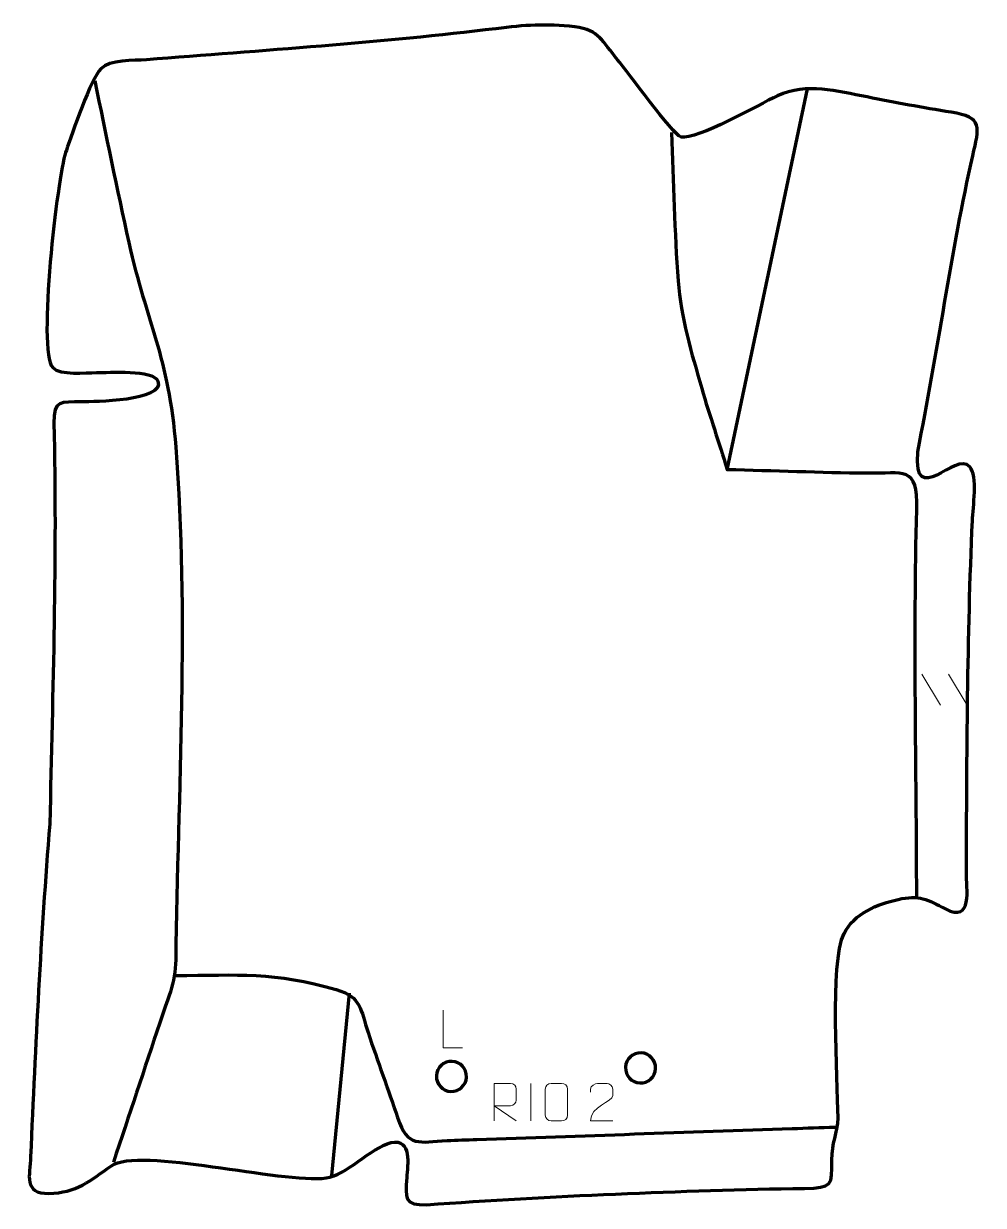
# Model space of a CAD drawing. Header units: millimetres. Extents: x -694 to -57, y -47 to 738.
import ezdxf

# ---------------------------------------------------------------- set-up
doc = ezdxf.new("R2010")
doc.units = ezdxf.units.MM
doc.header["$MEASUREMENT"] = 0
doc.layers.add('layer 1', color=7, linetype='Continuous', plot=False)
doc.layers.add('layer 2', color=7, linetype='Continuous')
doc.layers.add('layer 3', color=7, linetype='Continuous')

msp = doc.modelspace()

# ---------------------------------------------------------------- linework, layer by layer
at = {"layer": 'layer 1', "color": 250, "lineweight": 9}
for points in [[(-97.5584, 305.4759), (-97.5584, 305.4759), (-85.1941, 284.9316), (-85.1941, 284.9316)], [(-79.8285, 305.4759), (-79.8285, 305.4759), (-67.4642, 284.9316), (-67.4642, 284.9316)], [(-357.0852, 33.5823), (-357.0852, 33.5823), (-357.0852, 8.6082), (-357.0852, 8.6082)]]:
    msp.add_open_spline(points, degree=3, dxfattribs=at)
for points, knots in [([(-402.4018, 57.3018), (-402.4018, 57.3018), (-415.3509, 57.3018), (-415.3509, 57.3018), (-415.3509, 57.3018), (-415.3509, 57.3018), (-415.3509, 82.2554), (-415.3509, 82.2554)], [0, 0, 0, 0, 0.33333333, 0.33333333, 0.33333333, 0.33333333, 1, 1, 1, 1]), ([(-381.4172, 8.6185), (-381.4172, 8.6185), (-381.4172, 33.572), (-381.4172, 33.572), (-381.4172, 33.572), (-377.8224, 33.572), (-374.2269, 33.572), (-370.6317, 33.572), (-370.6317, 33.572), (-368.3064, 33.5343), (-366.7491, 32.0443), (-366.7532, 29.6779), (-366.7532, 29.6779), (-366.7536, 27.6424), (-366.7536, 24.583), (-366.7532, 22.547), (-366.7532, 22.547), (-366.7597, 20.6715), (-368.572, 18.7297), (-370.5815, 18.7106), (-370.5815, 18.7106), (-370.5815, 18.7106), (-381.4172, 18.7106), (-381.4172, 18.7106), (-381.4172, 18.7106), (-381.4172, 18.7106), (-366.7625, 8.6185), (-366.7625, 8.6185)], [0, 0, 0, 0, 0.125, 0.125, 0.125, 0.125, 0.25, 0.25, 0.25, 0.25, 0.375, 0.375, 0.375, 0.375, 0.5, 0.5, 0.5, 0.5, 0.625, 0.625, 0.625, 0.625, 0.75, 0.75, 0.75, 0.75, 1, 1, 1, 1]), ([(-343.6048, 33.5717), (-341.2791, 33.5717), (-338.953, 33.5717), (-336.6269, 33.5717), (-336.6269, 33.5717), (-334.6803, 33.6073), (-332.6889, 32.1157), (-332.6622, 29.6781), (-332.6622, 29.6781), (-332.6626, 23.9312), (-332.6626, 18.1839), (-332.6622, 12.4362), (-332.6622, 12.4362), (-332.802, 10.1128), (-334.4792, 8.6332), (-336.6269, 8.6224), (-336.6269, 8.6224), (-338.9588, 8.6228), (-341.2907, 8.6228), (-343.6222, 8.6224), (-343.6222, 8.6224), (-345.5472, 8.517), (-347.5193, 10.4015), (-347.5081, 12.4188), (-347.5081, 12.4188), (-347.5078, 18.1889), (-347.5078, 23.9586), (-347.5081, 29.7279), (-347.5081, 29.7279), (-347.5039, 31.866), (-345.7572, 33.5852), (-343.6048, 33.5717)], [0, 0, 0, 0, 0.11111111, 0.11111111, 0.11111111, 0.11111111, 0.22222222, 0.22222222, 0.22222222, 0.22222222, 0.33333333, 0.33333333, 0.33333333, 0.33333333, 0.44444444, 0.44444444, 0.44444444, 0.44444444, 0.55555556, 0.55555556, 0.55555556, 0.55555556, 0.66666667, 0.66666667, 0.66666667, 0.66666667, 0.77777778, 0.77777778, 0.77777778, 0.77777778, 1, 1, 1, 1]), ([(-302.7138, 8.6081), (-307.6282, 8.6084), (-312.5426, 8.6084), (-317.4567, 8.6081), (-317.4567, 8.6081), (-317.4567, 18.5404), (-302.8057, 21.1816), (-302.7138, 25.4919), (-302.7138, 25.4919), (-302.7141, 26.916), (-302.7141, 28.3397), (-302.7138, 29.763), (-302.7138, 29.763), (-302.7307, 31.8401), (-304.8535, 33.5649), (-306.5245, 33.5822), (-306.5245, 33.5822), (-308.5977, 33.5818), (-310.6706, 33.5818), (-312.743, 33.5822), (-312.743, 33.5822), (-314.5651, 33.5987), (-317.3898, 31.8066), (-317.4567, 29.713), (-317.4567, 29.713), (-317.4567, 29.713), (-317.4567, 27.6582), (-317.4567, 27.6582)], [0, 0, 0, 0, 0.125, 0.125, 0.125, 0.125, 0.25, 0.25, 0.25, 0.25, 0.375, 0.375, 0.375, 0.375, 0.5, 0.5, 0.5, 0.5, 0.625, 0.625, 0.625, 0.625, 0.75, 0.75, 0.75, 0.75, 1, 1, 1, 1])]:
    msp.add_open_spline(points, degree=3, knots=knots, dxfattribs=at)
at = {"layer": 'layer 2', "color": 142, "lineweight": 158}
for points, knots in [([(-646.6551, 699.5049), (-639.1271, 663.7657), (-631.9828, 627.6838), (-624.0317, 592.0682), (-624.0317, 592.0682), (-612.1801, 538.9805), (-597.6922, 516.7697), (-592.8382, 456.1875), (-592.8382, 456.1875), (-584.1078, 347.2186), (-591.442, 225.7524), (-592.8519, 115.7335), (-592.8519, 115.7335), (-593.0488, 100.3603), (-598.6706, 88.3134), (-603.4615, 73.8837), (-603.4615, 73.8837), (-613.7131, 43.007), (-623.9703, 12.1323), (-634.2248, -18.7434)], [0, 0, 0, 0, 0.16666667, 0.16666667, 0.16666667, 0.16666667, 0.33333333, 0.33333333, 0.33333333, 0.33333333, 0.5, 0.5, 0.5, 0.5, 0.66666667, 0.66666667, 0.66666667, 0.66666667, 1, 1, 1, 1]), ([(-100.9048, 157.6881), (-101.0277, 242.8199), (-103.1649, 329.9128), (-100.8427, 414.8244), (-100.8427, 414.8244), (-100.0346, 444.3689), (-109.4279, 438.5357), (-134.0283, 438.8375), (-134.0283, 438.8375), (-164.8796, 439.2161), (-195.9505, 440.4717), (-226.8316, 441.236), (-226.8316, 441.236), (-226.8316, 441.236), (-173.4525, 694.2862), (-173.4525, 694.2862)], [0, 0, 0, 0, 0.2, 0.2, 0.2, 0.2, 0.4, 0.4, 0.4, 0.4, 0.6, 0.6, 0.6, 0.6, 1, 1, 1, 1]), ([(-263.6883, 665.1646), (-262.219, 632.6593), (-261.7618, 598.9263), (-259.3018, 566.6277), (-259.3018, 566.6277), (-257.446, 542.2631), (-250.3436, 518.5536), (-243.6702, 495.2285), (-243.6702, 495.2285), (-238.4628, 477.0269), (-232.039, 459.4377), (-226.8316, 441.236)], [0, 0, 0, 0, 0.25, 0.25, 0.25, 0.25, 0.5, 0.5, 0.5, 0.5, 1, 1, 1, 1]), ([(-593.0491, 105.2343), (-551.2674, 105.4838), (-527.5353, 107.9831), (-486.2796, 95.8813), (-486.2796, 95.8813), (-469.2811, 90.8949), (-470.3465, 82.7627), (-465.1719, 67.3511), (-465.1719, 67.3511), (-458.8411, 48.4962), (-451.9268, 29.7362), (-445.5582, 10.8358), (-445.5582, 10.8358), (-438.7764, -9.3517), (-431.5013, -5.3541), (-412.5939, -4.4036), (-412.5939, -4.4036), (-406.0949, -4.0771), (-399.5537, -3.8885), (-393.0481, -3.6638), (-393.0481, -3.6638), (-323.2307, -1.2435), (-253.4131, 1.1769), (-183.5956, 3.5972), (-183.5956, 3.5972), (-174.1204, 3.9256), (-164.6452, 4.2541), (-155.17, 4.5825), (-155.17, 4.5825), (-155.17, 4.5825), (-153.6738, 4.6344), (-153.6738, 4.6344)], [0, 0, 0, 0, 0.11111111, 0.11111111, 0.11111111, 0.11111111, 0.22222222, 0.22222222, 0.22222222, 0.22222222, 0.33333333, 0.33333333, 0.33333333, 0.33333333, 0.44444444, 0.44444444, 0.44444444, 0.44444444, 0.55555556, 0.55555556, 0.55555556, 0.55555556, 0.66666667, 0.66666667, 0.66666667, 0.66666667, 0.77777778, 0.77777778, 0.77777778, 0.77777778, 1, 1, 1, 1])]:
    msp.add_open_spline(points, degree=3, knots=knots, dxfattribs=at)
msp.add_open_spline([(-477.6842, 93.4872), (-477.6842, 93.4872), (-489.4744, -27.6622), (-489.4744, -27.6622)], degree=3, dxfattribs=at)
at = {"layer": 'layer 3', "color": 242, "lineweight": 158}
msp.add_open_spline([(-380.3778, 734.2098), (-360.8025, 736.6209), (-347.6535, 737.5607), (-327.8094, 735.4063), (-327.8094, 735.4063), (-311.486, 733.2164), (-309.5036, 725.5625), (-299.5924, 713.6121), (-299.5924, 713.6121), (-292.6146, 705.1986), (-263.212, 664.4929), (-257.3906, 662.2262), (-257.3906, 662.2262), (-247.1472, 659.9929), (-205.589, 683.7289), (-193.3859, 689.699), (-193.3859, 689.699), (-173.5288, 698.5639), (-154.0984, 692.7219), (-133.7983, 688.8308), (-133.7983, 688.8308), (-114.9938, 685.205), (-97.0075, 681.6203), (-78.0307, 678.7075), (-78.0307, 678.7075), (-56.6488, 675.4255), (-59.3399, 668.7772), (-63.6815, 649.8541), (-63.6815, 649.8541), (-77.8744, 586.6517), (-87.1115, 517.8822), (-100.2526, 453.0573), (-100.2526, 453.0573), (-103.1775, 414.2111), (-75.2068, 454.1653), (-65.6249, 443.2541), (-65.6249, 443.2541), (-60.2184, 437.0976), (-63.5578, 416.1784), (-63.9365, 407.4872), (-63.9365, 407.4872), (-67.3268, 329.6594), (-67.5824, 251.6858), (-67.9368, 173.7958), (-67.9368, 173.7958), (-67.9853, 163.0829), (-63.407, 139.9046), (-81.8704, 149.4944), (-81.8704, 149.4944), (-93.8358, 155.7092), (-99.0923, 158.9119), (-113.2632, 155.7842), (-113.2632, 155.7842), (-126.8103, 152.7944), (-142.6214, 146.3243), (-149.151, 133.2633), (-149.151, 133.2633), (-158.7777, 113.0571), (-153.2953, 37.1904), (-153.1279, 10.7217), (-153.1279, 10.7217), (-153.3419, -0.0835), (-157.3652, -5.5179), (-157.2239, -17.334), (-157.2239, -17.334), (-157.0218, -34.2413), (-156.8681, -35.8325), (-175.4037, -36.1315), (-175.4037, -36.1315), (-257.5583, -37.4564), (-344.1649, -41.2069), (-426.2709, -47.0535), (-426.2709, -47.0535), (-441.4666, -47.441), (-440.4668, -42.7839), (-439.4699, -28.9584), (-439.4699, -28.9584), (-438.888, -20.889), (-435.9096, -2.6885), (-449.8577, -5.7143), (-449.8577, -5.7143), (-463.7732, -9.5874), (-479.8094, -27.5326), (-493.0324, -29.2225), (-493.0324, -29.2225), (-522.1865, -32.9485), (-617.3811, -8.2534), (-635.6123, -21.1522), (-635.6123, -21.1522), (-649.9334, -31.2846), (-658.6747, -39.1842), (-677.2111, -39.4974), (-677.2111, -39.4974), (-693.8371, -39.7782), (-689.8195, -27.4968), (-689.2568, -15.0786), (-689.2568, -15.0786), (-685.8654, 59.7573), (-682.6152, 131.2732), (-676.4778, 206.0661), (-676.4778, 206.0661), (-674.6027, 294.5462), (-671.576, 383.7537), (-673.7882, 472.2179), (-673.7882, 472.2179), (-673.8826, 487.9352), (-669.5148, 486.009), (-655.0471, 486.2811), (-655.0471, 486.2811), (-647.9012, 486.4156), (-600.004, 486.6676), (-604.66, 500.0191), (-604.66, 500.0191), (-607.4313, 507.966), (-637.5099, 505.7052), (-645.4407, 505.7654), (-645.4407, 505.7654), (-652.2786, 505.7081), (-669.9071, 503.8979), (-674.5654, 509.0754), (-674.5654, 509.0754), (-684.8989, 520.5607), (-671.3076, 636.5187), (-665.9647, 652.0124), (-665.9647, 652.0124), (-665.9647, 652.0124), (-665.4147, 653.6074), (-665.4147, 653.6074), (-665.4147, 653.6074), (-661.6702, 664.2735), (-649.0784, 701.2336), (-642.6995, 707.5432), (-642.6995, 707.5432), (-636.5089, 713.6669), (-620.8723, 712.8845), (-612.2439, 713.5637), (-612.2439, 713.5637), (-536.8872, 719.4952), (-455.0371, 725.014), (-380.3778, 734.2098)], degree=3, knots=[0, 0, 0, 0, 0.02777778, 0.02777778, 0.02777778, 0.02777778, 0.05555556, 0.05555556, 0.05555556, 0.05555556, 0.08333333, 0.08333333, 0.08333333, 0.08333333, 0.11111111, 0.11111111, 0.11111111, 0.11111111, 0.13888889, 0.13888889, 0.13888889, 0.13888889, 0.16666667, 0.16666667, 0.16666667, 0.16666667, 0.19444444, 0.19444444, 0.19444444, 0.19444444, 0.22222222, 0.22222222, 0.22222222, 0.22222222, 0.25, 0.25, 0.25, 0.25, 0.27777778, 0.27777778, 0.27777778, 0.27777778, 0.30555556, 0.30555556, 0.30555556, 0.30555556, 0.33333333, 0.33333333, 0.33333333, 0.33333333, 0.36111111, 0.36111111, 0.36111111, 0.36111111, 0.38888889, 0.38888889, 0.38888889, 0.38888889, 0.41666667, 0.41666667, 0.41666667, 0.41666667, 0.44444444, 0.44444444, 0.44444444, 0.44444444, 0.47222222, 0.47222222, 0.47222222, 0.47222222, 0.5, 0.5, 0.5, 0.5, 0.52777778, 0.52777778, 0.52777778, 0.52777778, 0.55555556, 0.55555556, 0.55555556, 0.55555556, 0.58333333, 0.58333333, 0.58333333, 0.58333333, 0.61111111, 0.61111111, 0.61111111, 0.61111111, 0.63888889, 0.63888889, 0.63888889, 0.63888889, 0.66666667, 0.66666667, 0.66666667, 0.66666667, 0.69444444, 0.69444444, 0.69444444, 0.69444444, 0.72222222, 0.72222222, 0.72222222, 0.72222222, 0.75, 0.75, 0.75, 0.75, 0.77777778, 0.77777778, 0.77777778, 0.77777778, 0.80555556, 0.80555556, 0.80555556, 0.80555556, 0.83333333, 0.83333333, 0.83333333, 0.83333333, 0.86111111, 0.86111111, 0.86111111, 0.86111111, 0.88888889, 0.88888889, 0.88888889, 0.88888889, 0.91666667, 0.91666667, 0.91666667, 0.91666667, 0.94444444, 0.94444444, 0.94444444, 0.94444444, 1, 1, 1, 1], dxfattribs=at)
at = {"layer": 'layer 3', "color": 250, "lineweight": 200}
for points in [[(-410.212, 28.2259), (-415.7303, 28.4498), (-420.0223, 33.1048), (-419.7984, 38.6231), (-419.7984, 38.6231), (-419.5745, 44.1414), (-414.9195, 48.4334), (-409.4012, 48.2095), (-409.4012, 48.2095), (-403.8829, 47.9856), (-399.5909, 43.3305), (-399.8148, 37.8123), (-399.8148, 37.8123), (-400.0387, 32.294), (-404.6937, 28.002), (-410.212, 28.2259)], [(-284.6587, 33.879), (-290.177, 34.1029), (-294.469, 38.7579), (-294.245, 44.2762), (-294.245, 44.2762), (-294.0211, 49.7945), (-289.3662, 54.0865), (-283.8478, 53.8626), (-283.8478, 53.8626), (-278.3295, 53.6387), (-274.0376, 48.9836), (-274.2615, 43.4654), (-274.2615, 43.4654), (-274.4854, 37.9471), (-279.1404, 33.6551), (-284.6587, 33.879)]]:
    msp.add_open_spline(points, degree=3, knots=[0, 0, 0, 0, 0.2, 0.2, 0.2, 0.2, 0.4, 0.4, 0.4, 0.4, 0.6, 0.6, 0.6, 0.6, 1, 1, 1, 1], dxfattribs=at)

doc.saveas('drawing.dxf')
